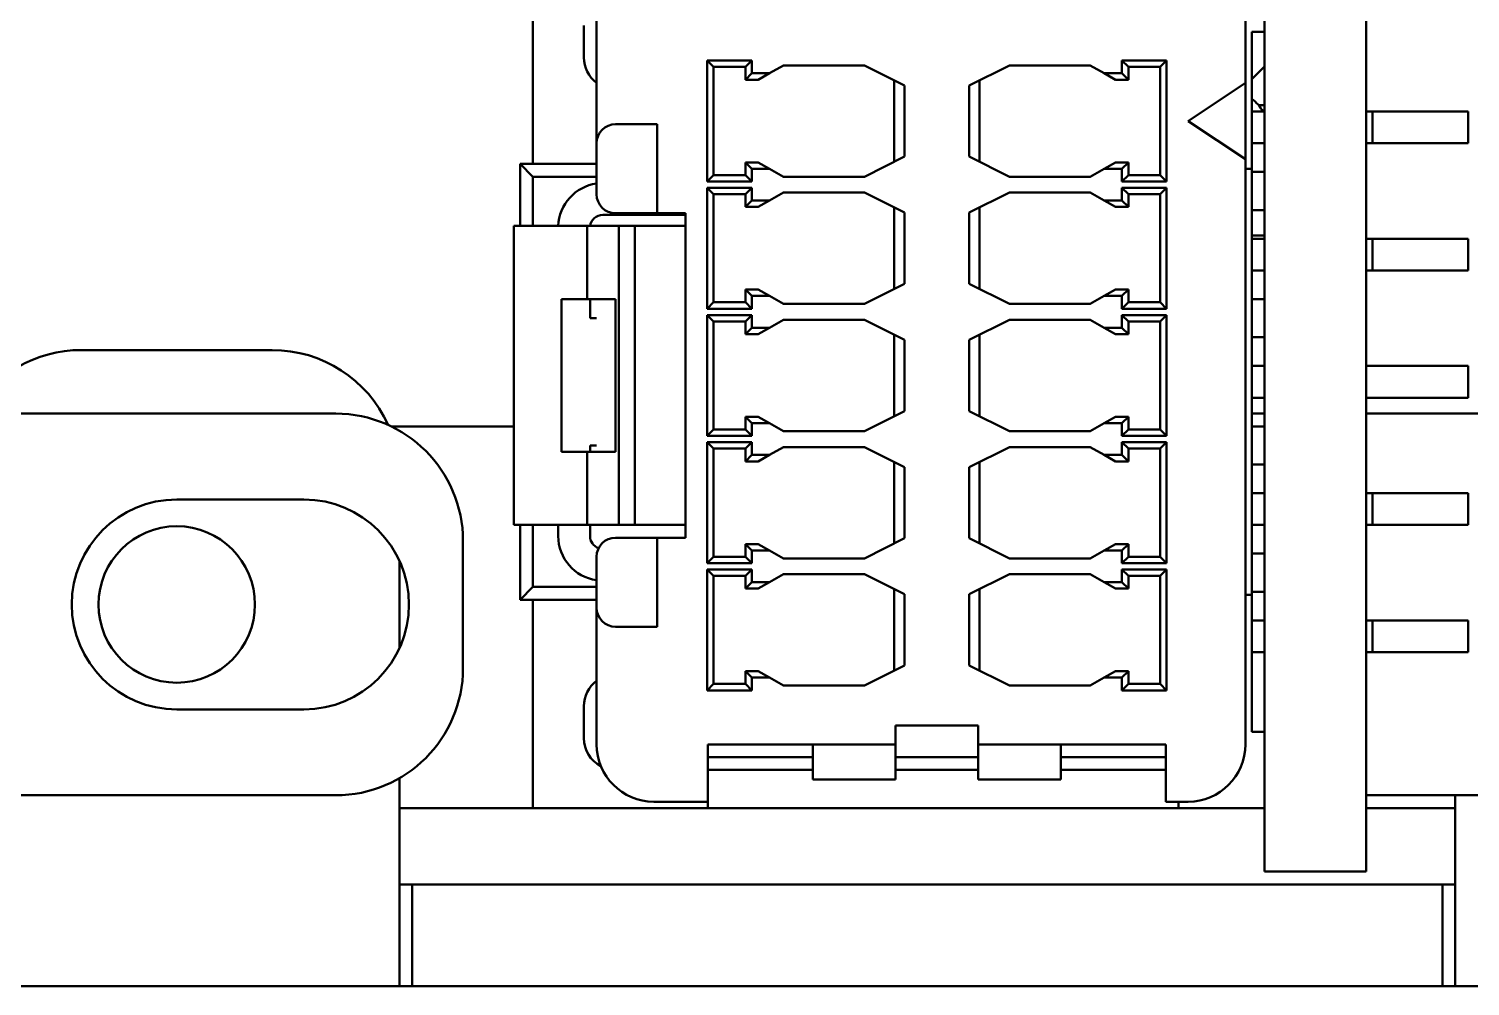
# Model space of a CAD drawing. Header units: millimetres. Extents: x 3137 to 5094, y 789 to 1822.
# Drawn here: x 3565.52 to 3588.18, y 1520.21 to 1535.26 of the extents above; entities that cross this region are included whole.
import ezdxf

# ---------------------------------------------------------------- set-up
doc = ezdxf.new("R2010")
doc.units = ezdxf.units.MM
doc.header["$LTSCALE"] = 1.8
doc.layers.add('외형선(ISO)', color=7, linetype='Continuous', lineweight=50)

msp = doc.modelspace()

# ---------------------------------------------------------------- linework, layer by layer
at = {"layer": '외형선(ISO)'}
for p, q in [((3586.542, 1539.011), (3586.542, 1522.011)), ((3573.442, 1533.136), (3573.442, 1536.411)), ((3584.942, 1535.211), (3584.942, 1536.411)), ((3574.442, 1533.461), (3574.442, 1535.611)), ((3584.642, 1535.611), (3584.642, 1534.411)), ((3574.242, 1535.311), (3574.242, 1534.811)), ((3584.942, 1535.211), (3584.742, 1535.211)), ((3584.742, 1535.211), (3584.742, 1533.061)), ((3584.942, 1533.011), (3584.942, 1535.211)), ((3576.182, 1534.761), (3576.182, 1532.861)), ((3576.882, 1534.761), (3576.182, 1534.761)), ((3576.182, 1534.761), (3576.282, 1534.661)), ((3576.882, 1534.761), (3576.782, 1534.661)), ((3576.882, 1534.561), (3576.882, 1534.761)), ((3582.702, 1534.761), (3582.702, 1534.561)), ((3583.402, 1534.761), (3582.702, 1534.761)), ((3582.702, 1534.761), (3582.802, 1534.661)), ((3583.402, 1534.761), (3583.302, 1534.661)), ((3583.402, 1532.861), (3583.402, 1534.761)), ((3576.282, 1534.661), (3576.282, 1532.961)), ((3576.782, 1534.661), (3576.282, 1534.661)), ((3576.782, 1534.461), (3576.782, 1534.661)), ((3576.882, 1534.561), (3576.782, 1534.461)), ((3577.159, 1534.561), (3576.882, 1534.561)), ((3577.159, 1534.561), (3576.982, 1534.461)), ((3577.382, 1534.686), (3577.159, 1534.561)), ((3577.382, 1534.686), (3578.652, 1534.686)), ((3578.652, 1534.686), (3579.282, 1534.371)), ((3580.302, 1534.371), (3580.932, 1534.686)), ((3580.932, 1534.686), (3582.202, 1534.686)), ((3582.424, 1534.561), (3582.202, 1534.686)), ((3582.702, 1534.561), (3582.424, 1534.561)), ((3582.424, 1534.561), (3582.602, 1534.461)), ((3582.702, 1534.561), (3582.802, 1534.461)), ((3583.302, 1534.661), (3582.802, 1534.661)), ((3582.802, 1534.661), (3582.802, 1534.461)), ((3583.302, 1532.961), (3583.302, 1534.661)), ((3584.742, 1534.471), (3584.942, 1534.671)), ((3576.982, 1534.461), (3576.782, 1534.461)), ((3579.122, 1534.451), (3579.122, 1533.171)), ((3579.282, 1534.371), (3579.282, 1533.251)), ((3580.302, 1533.251), (3580.302, 1534.371)), ((3580.462, 1533.171), (3580.462, 1534.451)), ((3582.802, 1534.461), (3582.602, 1534.461)), ((3584.642, 1534.411), (3583.742, 1533.811)), ((3584.642, 1533.211), (3584.642, 1534.411)), ((3584.848, 1534.061), (3584.942, 1534.061)), ((3583.742, 1533.811), (3584.642, 1533.211)), ((3584.742, 1533.961), (3584.942, 1533.961)), ((3586.542, 1533.961), (3586.642, 1533.961)), ((3586.642, 1533.961), (3588.142, 1533.961)), ((3586.642, 1533.461), (3586.642, 1533.961)), ((3588.142, 1533.461), (3588.142, 1533.961)), ((3575.042, 1533.761), (3574.742, 1533.761)), ((3575.042, 1533.761), (3575.392, 1533.761)), ((3575.392, 1533.461), (3575.392, 1533.761)), ((3574.442, 1532.661), (3574.442, 1533.461)), ((3575.392, 1532.661), (3575.392, 1533.461)), ((3584.742, 1533.461), (3584.942, 1533.461)), ((3586.542, 1533.461), (3586.642, 1533.461)), ((3586.642, 1533.461), (3588.142, 1533.461)), ((3573.442, 1532.936), (3573.242, 1533.136)), ((3573.242, 1532.161), (3573.242, 1533.136)), ((3573.242, 1533.136), (3574.442, 1533.136)), ((3576.782, 1533.161), (3576.982, 1533.161)), ((3576.782, 1532.961), (3576.782, 1533.161)), ((3576.882, 1533.061), (3576.782, 1533.161)), ((3577.159, 1533.061), (3576.982, 1533.161)), ((3579.282, 1533.251), (3578.652, 1532.936)), ((3580.932, 1532.936), (3580.302, 1533.251)), ((3582.424, 1533.061), (3582.602, 1533.161)), ((3582.602, 1533.161), (3582.802, 1533.161)), ((3582.702, 1533.061), (3582.802, 1533.161)), ((3582.802, 1533.161), (3582.802, 1532.961)), ((3584.642, 1533.211), (3584.642, 1524.011)), ((3573.442, 1532.936), (3574.442, 1532.936)), ((3573.442, 1532.161), (3573.442, 1532.936)), ((3576.182, 1532.861), (3576.282, 1532.961)), ((3576.282, 1532.961), (3576.782, 1532.961)), ((3576.882, 1532.861), (3576.782, 1532.961)), ((3576.882, 1533.061), (3577.159, 1533.061)), ((3576.882, 1532.861), (3576.882, 1533.061)), ((3577.159, 1533.061), (3577.382, 1532.936)), ((3578.652, 1532.936), (3577.382, 1532.936)), ((3582.202, 1532.936), (3580.932, 1532.936)), ((3582.202, 1532.936), (3582.424, 1533.061)), ((3582.424, 1533.061), (3582.702, 1533.061)), ((3582.702, 1533.061), (3582.702, 1532.861)), ((3582.702, 1532.861), (3582.802, 1532.961)), ((3582.802, 1532.961), (3583.302, 1532.961)), ((3583.402, 1532.861), (3583.302, 1532.961)), ((3584.642, 1533.061), (3584.742, 1533.061)), ((3584.742, 1526.361), (3584.742, 1533.061)), ((3584.742, 1533.011), (3584.942, 1533.011)), ((3584.942, 1532.411), (3584.942, 1533.011)), ((3575.392, 1532.361), (3575.392, 1532.661)), ((3576.182, 1532.861), (3576.882, 1532.861)), ((3576.182, 1532.761), (3576.182, 1530.861)), ((3576.882, 1532.761), (3576.182, 1532.761)), ((3576.182, 1532.761), (3576.282, 1532.661)), ((3576.282, 1532.661), (3576.282, 1530.961)), ((3576.782, 1532.661), (3576.282, 1532.661)), ((3576.882, 1532.761), (3576.782, 1532.661)), ((3576.782, 1532.461), (3576.782, 1532.661)), ((3576.882, 1532.561), (3576.882, 1532.761)), ((3577.382, 1532.686), (3577.159, 1532.561)), ((3577.382, 1532.686), (3578.652, 1532.686)), ((3578.652, 1532.686), (3579.282, 1532.371)), ((3580.302, 1532.371), (3580.932, 1532.686)), ((3580.932, 1532.686), (3582.202, 1532.686)), ((3582.424, 1532.561), (3582.202, 1532.686)), ((3582.702, 1532.861), (3583.402, 1532.861)), ((3582.702, 1532.761), (3582.702, 1532.561)), ((3583.402, 1532.761), (3582.702, 1532.761)), ((3582.702, 1532.761), (3582.802, 1532.661)), ((3583.302, 1532.661), (3582.802, 1532.661)), ((3582.802, 1532.661), (3582.802, 1532.461)), ((3583.402, 1532.761), (3583.302, 1532.661)), ((3583.302, 1530.961), (3583.302, 1532.661)), ((3583.402, 1530.861), (3583.402, 1532.761)), ((3576.882, 1532.561), (3576.782, 1532.461)), ((3576.982, 1532.461), (3576.782, 1532.461)), ((3577.159, 1532.561), (3576.882, 1532.561)), ((3577.159, 1532.561), (3576.982, 1532.461)), ((3579.122, 1532.451), (3579.122, 1531.171)), ((3580.462, 1531.171), (3580.462, 1532.451)), ((3582.702, 1532.561), (3582.424, 1532.561)), ((3582.424, 1532.561), (3582.602, 1532.461)), ((3582.802, 1532.461), (3582.602, 1532.461)), ((3582.702, 1532.561), (3582.802, 1532.461)), ((3574.539, 1532.336), (3575.392, 1532.336)), ((3574.742, 1532.361), (3575.042, 1532.361)), ((3575.392, 1532.361), (3575.042, 1532.361)), ((3575.392, 1532.361), (3575.392, 1532.336)), ((3575.392, 1532.361), (3575.842, 1532.361)), ((3575.392, 1532.336), (3575.442, 1532.336)), ((3575.442, 1532.361), (3575.442, 1532.336)), ((3575.542, 1532.336), (3575.442, 1532.336)), ((3575.542, 1532.361), (3575.542, 1532.336)), ((3575.542, 1532.336), (3575.842, 1532.336)), ((3575.842, 1527.261), (3575.842, 1532.361)), ((3579.282, 1532.371), (3579.282, 1531.251)), ((3580.302, 1531.251), (3580.302, 1532.371)), ((3584.742, 1532.411), (3584.942, 1532.411)), ((3584.942, 1531.011), (3584.942, 1532.411)), ((3574.292, 1532.161), (3573.142, 1532.161)), ((3573.142, 1532.161), (3573.142, 1527.461)), ((3574.792, 1532.161), (3574.292, 1532.161)), ((3574.292, 1532.161), (3574.292, 1531.011)), ((3574.792, 1527.461), (3574.792, 1532.161)), ((3575.042, 1532.161), (3574.792, 1532.161)), ((3575.188, 1532.161), (3575.042, 1532.161)), ((3575.042, 1532.161), (3575.042, 1527.461)), ((3575.688, 1532.161), (3575.188, 1532.161)), ((3575.842, 1532.161), (3575.688, 1532.161)), ((3584.742, 1532.011), (3584.942, 1532.011)), ((3584.742, 1531.961), (3584.942, 1531.961)), ((3586.542, 1531.961), (3586.642, 1531.961)), ((3586.642, 1531.961), (3588.142, 1531.961)), ((3586.642, 1531.461), (3586.642, 1531.961)), ((3588.142, 1531.461), (3588.142, 1531.961)), ((3584.742, 1531.461), (3584.942, 1531.461)), ((3586.542, 1531.461), (3586.642, 1531.461)), ((3586.642, 1531.461), (3588.142, 1531.461)), ((3576.782, 1531.161), (3576.982, 1531.161)), ((3576.782, 1530.961), (3576.782, 1531.161)), ((3576.882, 1531.061), (3576.782, 1531.161)), ((3577.159, 1531.061), (3576.982, 1531.161)), ((3579.282, 1531.251), (3578.652, 1530.936)), ((3580.932, 1530.936), (3580.302, 1531.251)), ((3582.424, 1531.061), (3582.602, 1531.161)), ((3582.602, 1531.161), (3582.802, 1531.161)), ((3582.702, 1531.061), (3582.802, 1531.161)), ((3582.802, 1531.161), (3582.802, 1530.961)), ((3574.292, 1531.011), (3573.892, 1531.011)), ((3573.892, 1531.011), (3573.892, 1528.611)), ((3574.738, 1531.011), (3574.292, 1531.011)), ((3574.339, 1531.011), (3574.339, 1530.711)), ((3574.738, 1528.611), (3574.738, 1531.011)), ((3576.182, 1530.861), (3576.282, 1530.961)), ((3576.182, 1530.861), (3576.882, 1530.861)), ((3576.282, 1530.961), (3576.782, 1530.961)), ((3576.882, 1530.861), (3576.782, 1530.961)), ((3576.882, 1531.061), (3577.159, 1531.061)), ((3576.882, 1530.861), (3576.882, 1531.061)), ((3577.159, 1531.061), (3577.382, 1530.936)), ((3578.652, 1530.936), (3577.382, 1530.936)), ((3582.202, 1530.936), (3580.932, 1530.936)), ((3582.202, 1530.936), (3582.424, 1531.061)), ((3582.424, 1531.061), (3582.702, 1531.061)), ((3582.702, 1531.061), (3582.702, 1530.861)), ((3582.702, 1530.861), (3582.802, 1530.961)), ((3582.702, 1530.861), (3583.402, 1530.861)), ((3582.802, 1530.961), (3583.302, 1530.961)), ((3583.402, 1530.861), (3583.302, 1530.961)), ((3584.742, 1531.011), (3584.942, 1531.011)), ((3584.942, 1530.411), (3584.942, 1531.011)), ((3574.439, 1530.711), (3574.339, 1530.711)), ((3576.182, 1530.761), (3576.182, 1528.861)), ((3576.882, 1530.761), (3576.182, 1530.761)), ((3576.182, 1530.761), (3576.282, 1530.661)), ((3576.282, 1530.661), (3576.282, 1528.961)), ((3576.782, 1530.661), (3576.282, 1530.661)), ((3576.882, 1530.761), (3576.782, 1530.661)), ((3576.782, 1530.461), (3576.782, 1530.661)), ((3576.882, 1530.561), (3576.882, 1530.761)), ((3577.382, 1530.686), (3577.159, 1530.561)), ((3577.382, 1530.686), (3578.652, 1530.686)), ((3578.652, 1530.686), (3579.282, 1530.371)), ((3580.302, 1530.371), (3580.932, 1530.686)), ((3580.932, 1530.686), (3582.202, 1530.686)), ((3582.424, 1530.561), (3582.202, 1530.686)), ((3582.702, 1530.761), (3582.702, 1530.561)), ((3583.402, 1530.761), (3582.702, 1530.761)), ((3582.702, 1530.761), (3582.802, 1530.661)), ((3583.302, 1530.661), (3582.802, 1530.661)), ((3582.802, 1530.661), (3582.802, 1530.461)), ((3583.402, 1530.761), (3583.302, 1530.661)), ((3583.302, 1528.961), (3583.302, 1530.661)), ((3583.402, 1528.861), (3583.402, 1530.761)), ((3576.882, 1530.561), (3576.782, 1530.461)), ((3576.982, 1530.461), (3576.782, 1530.461)), ((3577.159, 1530.561), (3576.882, 1530.561)), ((3577.159, 1530.561), (3576.982, 1530.461)), ((3579.122, 1530.451), (3579.122, 1529.171)), ((3580.462, 1529.171), (3580.462, 1530.451)), ((3582.702, 1530.561), (3582.424, 1530.561)), ((3582.424, 1530.561), (3582.602, 1530.461)), ((3582.802, 1530.461), (3582.602, 1530.461)), ((3582.702, 1530.561), (3582.802, 1530.461)), ((3584.742, 1530.411), (3584.942, 1530.411)), ((3584.942, 1529.011), (3584.942, 1530.411)), ((3566.342, 1530.211), (3569.342, 1530.211)), ((3579.282, 1530.371), (3579.282, 1529.251)), ((3580.302, 1529.251), (3580.302, 1530.371)), ((3584.942, 1529.961), (3584.742, 1529.961)), ((3588.142, 1529.961), (3586.542, 1529.961)), ((3588.142, 1529.961), (3588.142, 1529.461)), ((3584.942, 1529.461), (3584.742, 1529.461)), ((3588.142, 1529.461), (3586.542, 1529.461)), ((3562.942, 1529.211), (3570.342, 1529.211)), ((3576.782, 1529.161), (3576.982, 1529.161)), ((3576.782, 1528.961), (3576.782, 1529.161)), ((3576.882, 1529.061), (3576.782, 1529.161)), ((3576.882, 1529.061), (3577.159, 1529.061)), ((3576.882, 1528.861), (3576.882, 1529.061)), ((3577.159, 1529.061), (3576.982, 1529.161)), ((3577.159, 1529.061), (3577.382, 1528.936)), ((3579.282, 1529.251), (3578.652, 1528.936)), ((3580.932, 1528.936), (3580.302, 1529.251)), ((3582.202, 1528.936), (3582.424, 1529.061)), ((3582.424, 1529.061), (3582.602, 1529.161)), ((3582.424, 1529.061), (3582.702, 1529.061)), ((3582.602, 1529.161), (3582.802, 1529.161)), ((3582.702, 1529.061), (3582.802, 1529.161)), ((3582.702, 1529.061), (3582.702, 1528.861)), ((3582.802, 1529.161), (3582.802, 1528.961)), ((3584.742, 1529.211), (3584.942, 1529.211)), ((3586.542, 1529.211), (3593.942, 1529.211)), ((3571.213, 1529.011), (3573.142, 1529.011)), ((3576.182, 1528.861), (3576.282, 1528.961)), ((3576.182, 1528.861), (3576.882, 1528.861)), ((3576.282, 1528.961), (3576.782, 1528.961)), ((3576.882, 1528.861), (3576.782, 1528.961)), ((3578.652, 1528.936), (3577.382, 1528.936)), ((3582.202, 1528.936), (3580.932, 1528.936)), ((3582.702, 1528.861), (3582.802, 1528.961)), ((3582.702, 1528.861), (3583.402, 1528.861)), ((3582.802, 1528.961), (3583.302, 1528.961)), ((3583.402, 1528.861), (3583.302, 1528.961)), ((3584.742, 1529.011), (3584.942, 1529.011)), ((3584.942, 1528.411), (3584.942, 1529.011)), ((3574.292, 1528.611), (3573.892, 1528.611)), ((3574.738, 1528.611), (3574.292, 1528.611)), ((3574.292, 1528.611), (3574.292, 1527.461)), ((3574.339, 1528.711), (3574.339, 1528.611)), ((3574.339, 1528.711), (3574.439, 1528.711)), ((3576.182, 1528.761), (3576.182, 1526.861)), ((3576.882, 1528.761), (3576.182, 1528.761)), ((3576.182, 1528.761), (3576.282, 1528.661)), ((3576.282, 1528.661), (3576.282, 1526.961)), ((3576.782, 1528.661), (3576.282, 1528.661)), ((3576.882, 1528.761), (3576.782, 1528.661)), ((3576.782, 1528.461), (3576.782, 1528.661)), ((3576.882, 1528.561), (3576.882, 1528.761)), ((3577.382, 1528.686), (3577.159, 1528.561)), ((3577.382, 1528.686), (3578.652, 1528.686)), ((3578.652, 1528.686), (3579.282, 1528.371)), ((3580.302, 1528.371), (3580.932, 1528.686)), ((3580.932, 1528.686), (3582.202, 1528.686)), ((3582.424, 1528.561), (3582.202, 1528.686)), ((3582.702, 1528.761), (3582.702, 1528.561)), ((3583.402, 1528.761), (3582.702, 1528.761)), ((3582.702, 1528.761), (3582.802, 1528.661)), ((3583.302, 1528.661), (3582.802, 1528.661)), ((3582.802, 1528.661), (3582.802, 1528.461)), ((3583.402, 1528.761), (3583.302, 1528.661)), ((3583.302, 1526.961), (3583.302, 1528.661)), ((3583.402, 1526.861), (3583.402, 1528.761)), ((3576.882, 1528.561), (3576.782, 1528.461)), ((3576.982, 1528.461), (3576.782, 1528.461)), ((3577.159, 1528.561), (3576.882, 1528.561)), ((3577.159, 1528.561), (3576.982, 1528.461)), ((3579.122, 1528.451), (3579.122, 1527.171)), ((3579.282, 1528.371), (3579.282, 1527.251)), ((3580.302, 1527.251), (3580.302, 1528.371)), ((3580.462, 1527.171), (3580.462, 1528.451)), ((3582.702, 1528.561), (3582.424, 1528.561)), ((3582.424, 1528.561), (3582.602, 1528.461)), ((3582.802, 1528.461), (3582.602, 1528.461)), ((3582.702, 1528.561), (3582.802, 1528.461)), ((3584.742, 1528.411), (3584.942, 1528.411)), ((3584.942, 1527.011), (3584.942, 1528.411)), ((3584.742, 1527.961), (3584.942, 1527.961)), ((3586.542, 1527.961), (3586.642, 1527.961)), ((3586.642, 1527.961), (3588.142, 1527.961)), ((3586.642, 1527.461), (3586.642, 1527.961)), ((3588.142, 1527.461), (3588.142, 1527.961)), ((3567.842, 1527.861), (3569.842, 1527.861)), ((3574.292, 1527.461), (3573.142, 1527.461)), ((3573.242, 1526.286), (3573.242, 1527.461)), ((3573.442, 1526.486), (3573.442, 1527.461)), ((3573.839, 1527.286), (3573.839, 1527.461)), ((3574.792, 1527.461), (3574.292, 1527.461)), ((3574.339, 1527.461), (3574.339, 1527.286)), ((3575.042, 1527.461), (3574.792, 1527.461)), ((3575.188, 1527.461), (3575.042, 1527.461)), ((3575.688, 1527.461), (3575.188, 1527.461)), ((3575.842, 1527.461), (3575.688, 1527.461)), ((3584.742, 1527.461), (3584.942, 1527.461)), ((3586.542, 1527.461), (3586.642, 1527.461)), ((3586.642, 1527.461), (3588.142, 1527.461)), ((3575.042, 1527.261), (3574.742, 1527.261)), ((3575.042, 1527.261), (3575.392, 1527.261)), ((3575.392, 1527.261), (3575.842, 1527.261)), ((3575.392, 1526.961), (3575.392, 1527.261)), ((3579.282, 1527.251), (3578.652, 1526.936)), ((3580.932, 1526.936), (3580.302, 1527.251)), ((3572.342, 1525.211), (3572.342, 1527.211)), ((3576.782, 1527.161), (3576.982, 1527.161)), ((3576.782, 1526.961), (3576.782, 1527.161)), ((3576.882, 1527.061), (3576.782, 1527.161)), ((3576.882, 1527.061), (3577.159, 1527.061)), ((3576.882, 1526.861), (3576.882, 1527.061)), ((3577.159, 1527.061), (3576.982, 1527.161)), ((3577.159, 1527.061), (3577.382, 1526.936)), ((3582.202, 1526.936), (3582.424, 1527.061)), ((3582.424, 1527.061), (3582.602, 1527.161)), ((3582.424, 1527.061), (3582.702, 1527.061)), ((3582.602, 1527.161), (3582.802, 1527.161)), ((3582.702, 1527.061), (3582.802, 1527.161)), ((3582.702, 1527.061), (3582.702, 1526.861)), ((3582.802, 1527.161), (3582.802, 1526.961)), ((3584.742, 1527.011), (3584.942, 1527.011)), ((3584.942, 1526.411), (3584.942, 1527.011)), ((3571.342, 1526.898), (3571.342, 1525.523)), ((3574.442, 1526.961), (3574.442, 1526.161)), ((3575.392, 1526.961), (3575.392, 1526.161)), ((3576.182, 1526.861), (3576.282, 1526.961)), ((3576.182, 1526.861), (3576.882, 1526.861)), ((3576.282, 1526.961), (3576.782, 1526.961)), ((3576.882, 1526.861), (3576.782, 1526.961)), ((3578.652, 1526.936), (3577.382, 1526.936)), ((3582.202, 1526.936), (3580.932, 1526.936)), ((3582.702, 1526.861), (3582.802, 1526.961)), ((3582.702, 1526.861), (3583.402, 1526.861)), ((3582.802, 1526.961), (3583.302, 1526.961)), ((3583.402, 1526.861), (3583.302, 1526.961)), ((3576.182, 1526.761), (3576.182, 1524.861)), ((3576.882, 1526.761), (3576.182, 1526.761)), ((3576.182, 1526.761), (3576.282, 1526.661)), ((3576.282, 1526.661), (3576.282, 1524.961)), ((3576.782, 1526.661), (3576.282, 1526.661)), ((3576.882, 1526.761), (3576.782, 1526.661)), ((3576.782, 1526.461), (3576.782, 1526.661)), ((3576.882, 1526.561), (3576.782, 1526.461)), ((3576.882, 1526.561), (3576.882, 1526.761)), ((3577.159, 1526.561), (3576.882, 1526.561)), ((3577.159, 1526.561), (3576.982, 1526.461)), ((3577.382, 1526.686), (3577.159, 1526.561)), ((3577.382, 1526.686), (3578.652, 1526.686)), ((3578.652, 1526.686), (3579.282, 1526.371)), ((3580.302, 1526.371), (3580.932, 1526.686)), ((3580.932, 1526.686), (3582.202, 1526.686)), ((3582.424, 1526.561), (3582.202, 1526.686)), ((3582.702, 1526.561), (3582.424, 1526.561)), ((3582.424, 1526.561), (3582.602, 1526.461)), ((3582.702, 1526.761), (3582.702, 1526.561)), ((3583.402, 1526.761), (3582.702, 1526.761)), ((3582.702, 1526.761), (3582.802, 1526.661)), ((3582.702, 1526.561), (3582.802, 1526.461)), ((3583.302, 1526.661), (3582.802, 1526.661)), ((3582.802, 1526.661), (3582.802, 1526.461)), ((3583.402, 1526.761), (3583.302, 1526.661)), ((3583.302, 1524.961), (3583.302, 1526.661)), ((3583.402, 1524.861), (3583.402, 1526.761)), ((3573.242, 1526.286), (3573.442, 1526.486)), ((3573.442, 1526.486), (3574.442, 1526.486)), ((3576.982, 1526.461), (3576.782, 1526.461)), ((3579.122, 1526.451), (3579.122, 1525.171)), ((3579.282, 1526.371), (3579.282, 1525.251)), ((3580.302, 1525.251), (3580.302, 1526.371)), ((3580.462, 1525.171), (3580.462, 1526.451)), ((3582.802, 1526.461), (3582.602, 1526.461)), ((3584.642, 1526.361), (3584.742, 1526.361)), ((3584.742, 1526.411), (3584.942, 1526.411)), ((3584.742, 1526.361), (3584.742, 1524.211)), ((3584.942, 1524.211), (3584.942, 1526.411)), ((3573.242, 1526.286), (3574.442, 1526.286)), ((3573.442, 1523.011), (3573.442, 1526.286)), ((3574.442, 1524.011), (3574.442, 1526.161)), ((3575.392, 1525.861), (3575.392, 1526.161)), ((3574.742, 1525.861), (3575.042, 1525.861)), ((3575.392, 1525.861), (3575.042, 1525.861)), ((3584.742, 1525.961), (3584.942, 1525.961)), ((3586.542, 1525.961), (3586.642, 1525.961)), ((3586.642, 1525.961), (3588.142, 1525.961)), ((3586.642, 1525.461), (3586.642, 1525.961)), ((3588.142, 1525.461), (3588.142, 1525.961)), ((3584.742, 1525.461), (3584.942, 1525.461)), ((3586.542, 1525.461), (3586.642, 1525.461)), ((3586.642, 1525.461), (3588.142, 1525.461)), ((3579.282, 1525.251), (3578.652, 1524.936)), ((3580.932, 1524.936), (3580.302, 1525.251)), ((3576.182, 1524.861), (3576.282, 1524.961)), ((3576.282, 1524.961), (3576.782, 1524.961)), ((3576.782, 1525.161), (3576.982, 1525.161)), ((3576.882, 1525.061), (3576.782, 1525.161)), ((3576.782, 1524.961), (3576.782, 1525.161)), ((3576.882, 1524.861), (3576.782, 1524.961)), ((3576.882, 1525.061), (3577.159, 1525.061)), ((3576.882, 1524.861), (3576.882, 1525.061)), ((3577.159, 1525.061), (3576.982, 1525.161)), ((3577.159, 1525.061), (3577.382, 1524.936)), ((3582.202, 1524.936), (3582.424, 1525.061)), ((3582.424, 1525.061), (3582.602, 1525.161)), ((3582.424, 1525.061), (3582.702, 1525.061)), ((3582.602, 1525.161), (3582.802, 1525.161)), ((3582.702, 1525.061), (3582.802, 1525.161)), ((3582.702, 1525.061), (3582.702, 1524.861)), ((3582.702, 1524.861), (3582.802, 1524.961)), ((3582.802, 1525.161), (3582.802, 1524.961)), ((3582.802, 1524.961), (3583.302, 1524.961)), ((3583.402, 1524.861), (3583.302, 1524.961)), ((3576.182, 1524.861), (3576.882, 1524.861)), ((3578.652, 1524.936), (3577.382, 1524.936)), ((3582.202, 1524.936), (3580.932, 1524.936)), ((3582.702, 1524.861), (3583.402, 1524.861)), ((3569.842, 1524.561), (3567.842, 1524.561)), ((3574.242, 1524.611), (3574.242, 1524.111)), ((3580.442, 1524.311), (3579.142, 1524.311)), ((3579.142, 1524.311), (3579.142, 1524.011)), ((3580.442, 1524.011), (3580.442, 1524.311)), ((3584.942, 1524.211), (3584.742, 1524.211)), ((3584.942, 1523.011), (3584.942, 1524.211)), ((3579.142, 1524.011), (3576.192, 1524.011)), ((3576.192, 1523.111), (3576.192, 1524.011)), ((3577.842, 1523.461), (3577.842, 1524.011)), ((3579.142, 1524.011), (3579.142, 1523.461)), ((3583.392, 1524.011), (3580.442, 1524.011)), ((3580.442, 1523.461), (3580.442, 1524.011)), ((3581.742, 1524.011), (3581.742, 1523.461)), ((3583.392, 1523.111), (3583.392, 1524.011)), ((3576.992, 1523.811), (3576.192, 1523.811)), ((3576.992, 1523.611), (3576.192, 1523.611)), ((3576.992, 1523.811), (3577.842, 1523.811)), ((3576.992, 1523.611), (3577.842, 1523.611)), ((3579.142, 1523.811), (3580.442, 1523.811)), ((3579.142, 1523.611), (3580.442, 1523.611)), ((3581.742, 1523.811), (3582.792, 1523.811)), ((3581.742, 1523.611), (3582.792, 1523.611)), ((3583.392, 1523.811), (3582.792, 1523.811)), ((3583.392, 1523.611), (3582.792, 1523.611)), ((3571.342, 1523.479), (3571.342, 1521.211)), ((3579.142, 1523.461), (3577.842, 1523.461)), ((3581.742, 1523.461), (3580.442, 1523.461)), ((3562.942, 1523.211), (3570.342, 1523.211)), ((3586.542, 1523.211), (3593.942, 1523.211)), ((3587.942, 1523.211), (3587.942, 1521.211)), ((3571.342, 1523.011), (3573.442, 1523.011)), ((3573.442, 1523.011), (3576.192, 1523.011)), ((3576.192, 1523.111), (3575.342, 1523.111)), ((3576.192, 1523.011), (3576.192, 1523.111)), ((3576.192, 1523.011), (3576.992, 1523.011)), ((3576.992, 1523.011), (3582.792, 1523.011)), ((3582.792, 1523.011), (3583.592, 1523.011)), ((3583.742, 1523.111), (3583.392, 1523.111)), ((3583.592, 1523.011), (3583.592, 1523.111)), ((3583.592, 1523.011), (3584.942, 1523.011)), ((3584.942, 1522.011), (3584.942, 1523.011)), ((3586.542, 1523.011), (3587.942, 1523.011)), ((3584.942, 1522.011), (3586.542, 1522.011)), ((3571.342, 1521.811), (3571.542, 1521.811)), ((3571.542, 1521.811), (3571.542, 1521.211)), ((3587.742, 1521.811), (3571.542, 1521.811)), ((3587.742, 1521.211), (3587.742, 1521.811)), ((3587.742, 1521.811), (3587.942, 1521.811)), ((3571.342, 1521.211), (3571.342, 1520.211)), ((3571.542, 1520.211), (3571.542, 1521.211)), ((3587.742, 1521.211), (3587.742, 1520.211)), ((3587.942, 1520.211), (3587.942, 1521.211)), ((3564.342, 1520.211), (3571.342, 1520.211)), ((3571.542, 1520.211), (3571.342, 1520.211)), ((3571.542, 1520.211), (3587.742, 1520.211)), ((3587.942, 1520.211), (3587.742, 1520.211)), ((3587.942, 1520.211), (3594.942, 1520.211))]:
    msp.add_line(p, q, dxfattribs=at)
msp.add_circle((3567.842, 1526.211), 1.23, dxfattribs=at)
for centre, radius, start, end in [((3574.742, 1534.811), 0.5, 180, 233.1301), ((3584.392, 1533.671), 0.6, 28.9033, 54.3147), ((3574.742, 1533.461), 0.3, 90, 180), ((3574.539, 1532.136), 0.7, 97.965, 177.9533), ((3574.742, 1532.661), 0.3, 180, 270), ((3574.539, 1532.136), 0.2, 90, 172.8192), ((3566.342, 1528.211), 2, 90, 150), ((3569.342, 1528.211), 2, 24.2952, 90), ((3570.342, 1527.211), 2, 0, 90), ((3567.842, 1526.211), 1.65, 90, 270), ((3569.842, 1526.211), 1.65, 270, 90), ((3574.539, 1527.286), 0.7, 180, 262.035), ((3574.539, 1527.286), 0.2, 180, 251.1699), ((3574.742, 1526.961), 0.3, 90, 180), ((3574.742, 1526.161), 0.3, 180, 270), ((3570.342, 1525.211), 2, 270, 0), ((3574.742, 1524.611), 0.5, 126.8699, 180), ((3574.742, 1524.111), 0.5, 180, 242.3363), ((3575.342, 1524.011), 0.9, 180, 270), ((3583.742, 1524.011), 0.9, 270, 0)]:
    msp.add_arc(centre, radius, start, end, dxfattribs=at)

doc.saveas('drawing.dxf')
